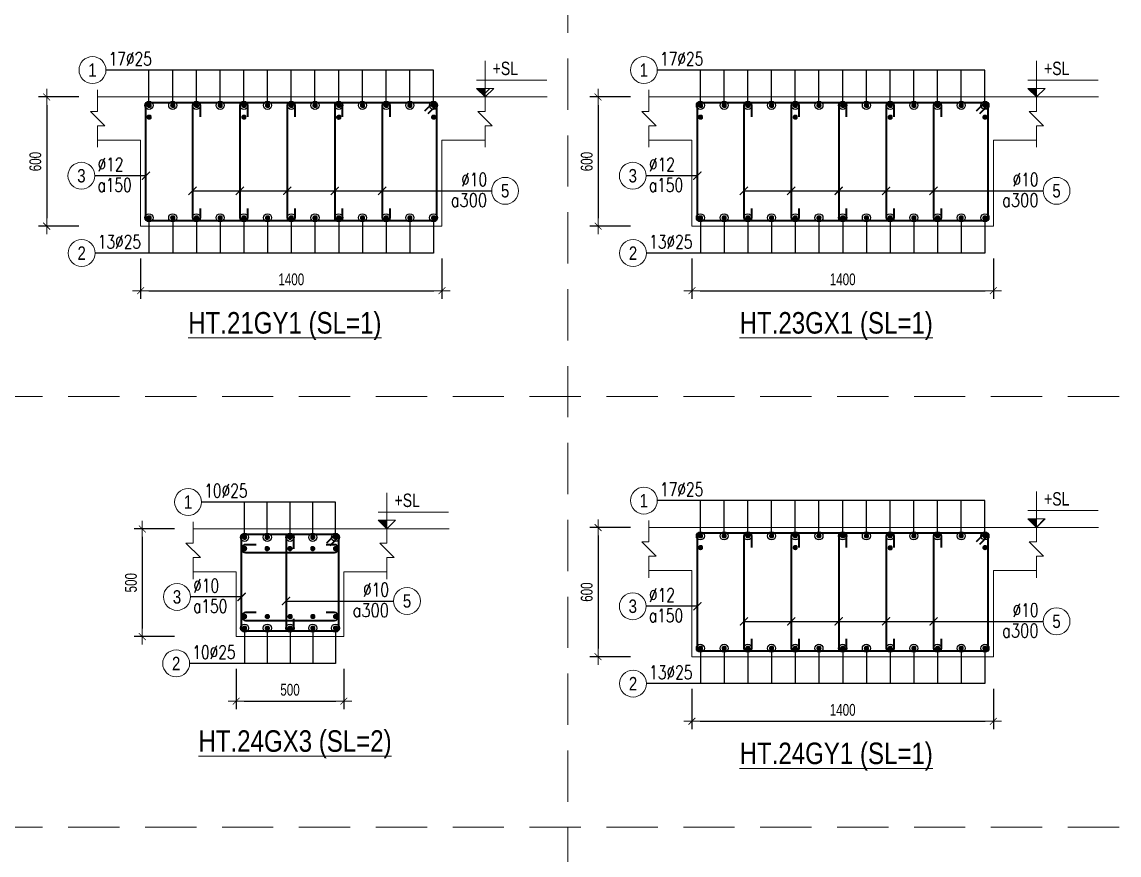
# Model space of a CAD drawing. Header units: millimetres. Extents: x 225489 to 327520, y -235866 to -221866.
# Drawn here: x 280373 to 285470, y -231996 to -228125 of the extents above; entities that cross this region are included whole.
import ezdxf
from ezdxf.enums import TextEntityAlignment as Align

# ---------------------------------------------------------------- set-up
doc = ezdxf.new("R2010")
doc.units = ezdxf.units.MM
doc.header["$PDMODE"] = 3
doc.linetypes.add('HIDDEN2', pattern=[4.762499999999999, 3.175, -1.5875])
doc.layers.get('0').update_dxf_attribs({"lineweight": 20})
doc.layers.get('Defpoints').update_dxf_attribs({"color": 151, "lineweight": 9})
for name, color, linetype, lineweight in [('NDC_S_ANNO', 7, 'Continuous', 20), ('NDC_S_CONTINUOUS', 3, 'Continuous', 20), ('NDC_S_DIM', 1, 'Continuous', 15), ('NDC_S_HIDDEN', 8, 'HIDDEN2', 13), ('NDC_S_REBAR', 4, 'Continuous', 35), ('NDC_S_STIRRUP', 4, 'Continuous', 40), ('NDC_S_TEXT SYMBOL', 7, 'Continuous', 20), ('NDC_S_THIN LINE', 8, 'Continuous', 9), ('NDC_S_VN TEXT', 7, 'Continuous', 20)]:
    doc.layers.add(name, color=color, linetype=linetype, lineweight=lineweight)
doc.styles.add('ARIAL', font='arial.ttf', dxfattribs={"width": 0.8})
doc.styles.add('NDC_ANNO', font='', dxfattribs={"width": 0.8})
doc.styles.add('NDC_DIM', font='', dxfattribs={"width": 0.75})
doc.styles.add('NDC_EN TXT', font='romans.shx', dxfattribs={"width": 0.8})
doc.styles.get('NDC_ANNO').set_extended_font_data('Dotum')
doc.styles.get('NDC_DIM').set_extended_font_data('Dotum')
doc.dimstyles.new('NDC_dim_25', dxfattribs={"dimscale": 25, "dimtxt": 2.2, "dimasz": 1.5, "dimexe": 1.5, "dimexo": 2.5, "dimgap": 1, "dimtad": 1, "dimdec": 0, "dimzin": 0, "dimdsep": 46, "dimtxsty": 'NDC_DIM', "dimblk": 'DIMMARK', "dimcen": 0.09, "dimdle": 1.2, "dimclrd": 1, "dimclre": 1, "dimclrt": 3, "dimadec": 0, "dimazin": 0, "dimtfac": 1, "dimtdec": 0, "dimtix": 1, "dimtofl": 0, "dimtmove": 0, "dimatfit": 3, "dimfxl": 6, "dimfxlon": 1, "dimtolj": 1, "dimtzin": 0, "dimarcsym": 0})

# ---------------------------------------------------------------- blocks, each defined once
blk = doc.blocks.new('kata_block_TD')
at = {"color": 6, "linetype": 'ByBlock', "lineweight": -2, "style": 'ARIAL', "width": 0.8}
blk.add_attdef('SECTDET2', text='', height=5, dxfattribs=at).set_placement((0, 7.970649532882817), align=Align.CENTER)
at = {"color": 0, "linetype": 'ByBlock', "lineweight": -2, "style": 'ARIAL', "width": 0.8}
blk.add_attdef('SECTDET1', text='', height=5, dxfattribs=at).set_placement((0, 1.470649532882817), align=Align.CENTER)
at = {"color": 3, "lineweight": 25, "style": 'ARIAL', "width": 0.8}
blk.add_attdef('SSCALE', text='', height=2.5, dxfattribs=at).set_placement((0, -3.998868953555331), align=Align.CENTER)
blk = doc.blocks.new('kata_block_CT')
at = {"layer": 'NDC_S_ANNO'}
blk.add_hatch(color=3, dxfattribs=at).paths.add_polyline_path([(0, 1.596954857557648), (-1.612010908633238, 1.596954857557648), (0, 0)])
at = {"layer": 'NDC_S_ANNO', "ltscale": 50}
h = blk.add_hatch(dxfattribs=at)
h.set_pattern_fill('ANSI31', color=256, scale=1.406250541793835, style=0)
h.set_pattern_definition([(45.00000000000001, (0, 5.456968210637569e-12), (-3.157122508925224, 3.157122508925225), [])])
h.paths.add_polyline_path([(0, 1.596954857557648), (0, 0), (1.612010908924276, 1.596954857557648)])
for p, q in [((-1.592704896858777, 3.140833880479477), (11.46947077315417, 3.140833880479477)), ((11.56125648126181, 5.456968210637569e-12), (-1.63869572513795, 5.456968210637569e-12))]:
    blk.add_line(p, q, dxfattribs=at)
for points in [[(0, 6.69495074864426), (0, 0)], [(0, 0), (-1.612010908924276, 1.596954857557648), (0, 1.596954857557648)], [(0, 0), (1.612010908924276, 1.596954857557648), (0, 1.596954857557648)]]:
    blk.add_lwpolyline(points, dxfattribs=at)
at = {"layer": 'NDC_S_ANNO', "color": 8, "ltscale": 50}
blk.add_lwpolyline([(0, 0), (-1.612010908633238, 1.596954857557648), (0, 1.596954857557648)], dxfattribs=at)
at = {"layer": 'NDC_S_TEXT SYMBOL', "color": 3, "style": 'NDC_ANNO', "width": 0.8}
blk.add_attdef('CT', (1.409564409346785, 4.068271311703938), '', height=2.5, dxfattribs=at)
blk = doc.blocks.new('DIMMARK')
at = {"layer": 'NDC_S_DIM', "color": 1}
blk.add_line((-1.5, 0), (1, 0), dxfattribs=at)
at = {"layer": 'NDC_S_DIM', "color": 2, "const_width": 0.1}
blk.add_lwpolyline([(-0.4242640687119285, -0.4242640687119285), (0.4242640687119285, 0.4242640687119285)], dxfattribs=at)
blk = doc.blocks.new('*D218')
at = {"layer": 'Defpoints', "color": 0, "transparency": 16777216}
for p in [(280924.4688713044, -229073.9738189818), (282324.4688713044, -229073.9738189818), (282324.4688713044, -229373.9738189818)]:
    blk.add_point(p, dxfattribs=at)
at = {"layer": 'NDC_S_DIM', "color": 1, "lineweight": -2, "transparency": 16777216}
for p, q in [((280924.4688713044, -229223.9738189818), (280924.4688713044, -229411.4738189818)), ((282324.4688713044, -229223.9738189818), (282324.4688713044, -229411.4738189818)), ((280961.9688713044, -229373.9738189818), (282286.9688713044, -229373.9738189818))]:
    blk.add_line(p, q, dxfattribs=at)
at = {"layer": 'NDC_S_DIM', "color": 1, "lineweight": -2, "transparency": 16777216, "xscale": 37.5, "yscale": 37.5, "zscale": 37.5, "rotation": 180}
blk.add_blockref('DIMMARK', (280924.4688713044, -229373.9738189818), dxfattribs=at)
at = {"layer": 'NDC_S_DIM', "color": 1, "lineweight": -2, "transparency": 16777216, "xscale": 37.5, "yscale": 37.5, "zscale": 37.5}
blk.add_blockref('DIMMARK', (282324.4688713044, -229373.9738189818), dxfattribs=at)
at = {"layer": 'NDC_S_DIM', "color": 3, "transparency": 16777216, "insert": (281624.4688713044, -229321.4738189818), "char_height": 55.00000000000001, "attachment_point": 5, "style": 'NDC_DIM'}
blk.add_mtext('\\A1;1400', dxfattribs=at)
blk = doc.blocks.new('kata_block_THEP')
at = {"layer": 'NDC_S_REBAR', "color": 0}
for p, q in [((-0.5, 0), (0.5, 0)), ((-0.3535533905960619, 0.353553390592424), (0.3535533905960619, -0.353553390592424)), ((0.3535533905960619, 0.353553390592424), (-0.3535533905960619, -0.353553390592424)), ((0, 0.5), (0, -0.5))]:
    blk.add_line(p, q, dxfattribs=at)
at = {"layer": 'NDC_S_REBAR', "color": 0, "const_width": 0.08333333333333334}
blk.add_lwpolyline([(-0.5, -1.818989403545856e-12, 1), (0.5000000000145519, -1.818989403545856e-12, 1), (-0.5, -1.818989403545856e-12, 1)], format="xyb", dxfattribs=at)
blk = doc.blocks.new('*U11')
blk.add_circle((-2.5, 0), 2.5)
at = {"layer": 'NDC_S_VN TEXT', "color": 3, "style": 'NDC_EN TXT', "width": 0.75}
blk.add_attdef('DK1', (0.5, 0.8455043070534884), '', height=2.5, dxfattribs=at)
at = {"layer": 'NDC_S_VN TEXT', "color": 7, "style": 'ARIAL', "width": 0.8}
blk.add_attdef('SH2', text='', height=2.5, dxfattribs=at).set_placement((-2.5, 0), align=Align.MIDDLE)
blk = doc.blocks.new('*U12')
blk.add_circle((-2.5, 0), 2.5)
at = {"layer": 'NDC_S_VN TEXT', "color": 3, "style": 'NDC_EN TXT', "width": 0.75}
for tag, p in [('DK1', (0.5, 0.8455043070534884)), ('KC1', (0.5, -2.972544307831413))]:
    blk.add_attdef(tag, p, '', height=2.5, dxfattribs=at)
at = {"layer": 'NDC_S_VN TEXT', "color": 7, "style": 'ARIAL', "width": 0.8}
blk.add_attdef('SH2', text='', height=2.5, dxfattribs=at).set_placement((-2.5, 0), align=Align.MIDDLE)
blk = doc.blocks.new('*U15')
blk.add_circle((2.5, 0), 2.5)
at = {"layer": 'NDC_S_VN TEXT', "color": 3, "style": 'NDC_EN TXT'}
for tag, width, p in [('DK2', 0.75, (-0.85, 0.8455043070534884)), ('KC2', 0.8, (-0.85, -2.972544307831413))]:
    blk.add_attdef(tag, text='', height=2.5, dxfattribs=dict(at, width=width)).set_placement(p, align=Align.RIGHT)
at = {"layer": 'NDC_S_VN TEXT', "color": 7, "style": 'ARIAL', "width": 0.8}
blk.add_attdef('SH3', text='', height=2.5, dxfattribs=at).set_placement((2.5, 0), align=Align.MIDDLE)
blk = doc.blocks.new('*D219')
at = {"layer": 'Defpoints', "color": 0, "transparency": 16777216}
for p in [(280994.1419958487, -228473.9738189818), (280488.1419958487, -229073.9738189818), (280994.1419958487, -229073.9738189818)]:
    blk.add_point(p, dxfattribs=at)
at = {"layer": 'NDC_S_DIM', "color": 1, "lineweight": -2, "transparency": 16777216}
for p, q in [((280638.1419958487, -228473.9738189818), (280450.6419958487, -228473.9738189818)), ((280488.1419958487, -228511.4738189818), (280488.1419958487, -229036.4738189818)), ((280638.1419958487, -229073.9738189818), (280450.6419958487, -229073.9738189818))]:
    blk.add_line(p, q, dxfattribs=at)
at = {"layer": 'NDC_S_DIM', "color": 1, "lineweight": -2, "transparency": 16777216, "xscale": 37.5, "yscale": 37.5, "zscale": 37.5}
for p, rotation in [((280488.1419958487, -228473.9738189818), 90), ((280488.1419958487, -229073.9738189818), 270)]:
    blk.add_blockref('DIMMARK', p, dxfattribs=dict(at, rotation=rotation))
at = {"layer": 'NDC_S_DIM', "color": 3, "transparency": 16777216, "insert": (280435.6419958488, -228773.9738189818), "char_height": 55.00000000000001, "attachment_point": 5, "rotation": 90, "style": 'NDC_DIM'}
blk.add_mtext('\\A1;600', dxfattribs=at)
blk = doc.blocks.new('*D220')
at = {"layer": 'Defpoints', "color": 0, "transparency": 16777216}
for p in [(283485.9798086729, -229073.9738189818), (284885.9798086729, -229073.9738189818), (284885.9798086729, -229373.9738189818)]:
    blk.add_point(p, dxfattribs=at)
at = {"layer": 'NDC_S_DIM', "color": 1, "lineweight": -2, "transparency": 16777216}
for p, q in [((283485.9798086729, -229223.9738189818), (283485.9798086729, -229411.4738189818)), ((284885.9798086729, -229223.9738189818), (284885.9798086729, -229411.4738189818)), ((283523.4798086729, -229373.9738189818), (284848.4798086729, -229373.9738189818))]:
    blk.add_line(p, q, dxfattribs=at)
at = {"layer": 'NDC_S_DIM', "color": 1, "lineweight": -2, "transparency": 16777216, "xscale": 37.5, "yscale": 37.5, "zscale": 37.5, "rotation": 180}
blk.add_blockref('DIMMARK', (283485.9798086729, -229373.9738189818), dxfattribs=at)
at = {"layer": 'NDC_S_DIM', "color": 1, "lineweight": -2, "transparency": 16777216, "xscale": 37.5, "yscale": 37.5, "zscale": 37.5}
blk.add_blockref('DIMMARK', (284885.9798086729, -229373.9738189818), dxfattribs=at)
at = {"layer": 'NDC_S_DIM', "color": 3, "transparency": 16777216, "insert": (284185.9798086729, -229321.4738189818), "char_height": 55.00000000000001, "attachment_point": 5, "style": 'NDC_DIM'}
blk.add_mtext('\\A1;1400', dxfattribs=at)
blk = doc.blocks.new('*D221')
at = {"layer": 'Defpoints', "color": 0, "transparency": 16777216}
for p in [(283555.6529332172, -228473.9738189818), (283049.6529332172, -229073.9738189818), (283555.6529332172, -229073.9738189818)]:
    blk.add_point(p, dxfattribs=at)
at = {"layer": 'NDC_S_DIM', "color": 1, "lineweight": -2, "transparency": 16777216}
for p, q in [((283199.6529332172, -228473.9738189818), (283012.1529332172, -228473.9738189818)), ((283049.6529332172, -228511.4738189818), (283049.6529332172, -229036.4738189818)), ((283199.6529332172, -229073.9738189818), (283012.1529332172, -229073.9738189818))]:
    blk.add_line(p, q, dxfattribs=at)
at = {"layer": 'NDC_S_DIM', "color": 1, "lineweight": -2, "transparency": 16777216, "xscale": 37.5, "yscale": 37.5, "zscale": 37.5}
for p, rotation in [((283049.6529332172, -228473.9738189818), 90), ((283049.6529332172, -229073.9738189818), 270)]:
    blk.add_blockref('DIMMARK', p, dxfattribs=dict(at, rotation=rotation))
at = {"layer": 'NDC_S_DIM', "color": 3, "transparency": 16777216, "insert": (282997.1529332173, -228773.9738189818), "char_height": 55.00000000000001, "attachment_point": 5, "rotation": 90, "style": 'NDC_DIM'}
blk.add_mtext('\\A1;600', dxfattribs=at)
blk = doc.blocks.new('*D229')
at = {"layer": 'Defpoints', "color": 0, "transparency": 16777216}
for p in [(281368.6707836423, -230980.46524277), (281868.6707836423, -230980.46524277), (281868.6707836423, -231280.46524277)]:
    blk.add_point(p, dxfattribs=at)
at = {"layer": 'NDC_S_DIM', "color": 1, "lineweight": -2, "transparency": 16777216}
for p, q in [((281368.6707836423, -231130.46524277), (281368.6707836423, -231317.96524277)), ((281868.6707836423, -231130.46524277), (281868.6707836423, -231317.96524277)), ((281406.1707836423, -231280.46524277), (281831.1707836423, -231280.46524277))]:
    blk.add_line(p, q, dxfattribs=at)
at = {"layer": 'NDC_S_DIM', "color": 1, "lineweight": -2, "transparency": 16777216, "xscale": 37.5, "yscale": 37.5, "zscale": 37.5, "rotation": 180}
blk.add_blockref('DIMMARK', (281368.6707836423, -231280.46524277), dxfattribs=at)
at = {"layer": 'NDC_S_DIM', "color": 1, "lineweight": -2, "transparency": 16777216, "xscale": 37.5, "yscale": 37.5, "zscale": 37.5}
blk.add_blockref('DIMMARK', (281868.6707836423, -231280.46524277), dxfattribs=at)
at = {"layer": 'NDC_S_DIM', "color": 3, "transparency": 16777216, "insert": (281618.6707836423, -231227.96524277), "char_height": 55.00000000000001, "attachment_point": 5, "style": 'NDC_DIM'}
blk.add_mtext('\\A1;500', dxfattribs=at)
blk = doc.blocks.new('*D230')
at = {"layer": 'Defpoints', "color": 0, "transparency": 16777216}
for p in [(281438.3439081867, -230480.46524277), (280932.3439081867, -230980.46524277), (281438.3439081867, -230980.46524277)]:
    blk.add_point(p, dxfattribs=at)
at = {"layer": 'NDC_S_DIM', "color": 1, "lineweight": -2, "transparency": 16777216}
for p, q in [((281082.3439081867, -230480.46524277), (280894.8439081867, -230480.46524277)), ((280932.3439081867, -230517.96524277), (280932.3439081867, -230942.96524277)), ((281082.3439081867, -230980.46524277), (280894.8439081867, -230980.46524277))]:
    blk.add_line(p, q, dxfattribs=at)
at = {"layer": 'NDC_S_DIM', "color": 1, "lineweight": -2, "transparency": 16777216, "xscale": 37.5, "yscale": 37.5, "zscale": 37.5}
for p, rotation in [((280932.3439081867, -230480.46524277), 90), ((280932.3439081867, -230980.46524277), 270)]:
    blk.add_blockref('DIMMARK', p, dxfattribs=dict(at, rotation=rotation))
at = {"layer": 'NDC_S_DIM', "color": 3, "transparency": 16777216, "insert": (280879.8439081867, -230730.46524277), "char_height": 55.00000000000001, "attachment_point": 5, "rotation": 90, "style": 'NDC_DIM'}
blk.add_mtext('\\A1;500', dxfattribs=at)
blk = doc.blocks.new('*D231')
at = {"layer": 'Defpoints', "color": 0, "transparency": 16777216}
for p in [(283485.979808673, -231073.9738189795), (284885.979808673, -231073.9738189795), (284885.979808673, -231373.9738189795)]:
    blk.add_point(p, dxfattribs=at)
at = {"layer": 'NDC_S_DIM', "color": 1, "lineweight": -2, "transparency": 16777216}
for p, q in [((283485.979808673, -231223.9738189795), (283485.979808673, -231411.4738189795)), ((284885.979808673, -231223.9738189795), (284885.979808673, -231411.4738189795)), ((283523.479808673, -231373.9738189795), (284848.479808673, -231373.9738189795))]:
    blk.add_line(p, q, dxfattribs=at)
at = {"layer": 'NDC_S_DIM', "color": 1, "lineweight": -2, "transparency": 16777216, "xscale": 37.5, "yscale": 37.5, "zscale": 37.5, "rotation": 180}
blk.add_blockref('DIMMARK', (283485.979808673, -231373.9738189795), dxfattribs=at)
at = {"layer": 'NDC_S_DIM', "color": 1, "lineweight": -2, "transparency": 16777216, "xscale": 37.5, "yscale": 37.5, "zscale": 37.5}
blk.add_blockref('DIMMARK', (284885.979808673, -231373.9738189795), dxfattribs=at)
at = {"layer": 'NDC_S_DIM', "color": 3, "transparency": 16777216, "insert": (284185.979808673, -231321.4738189795), "char_height": 55.00000000000001, "attachment_point": 5, "style": 'NDC_DIM'}
blk.add_mtext('\\A1;1400', dxfattribs=at)
blk = doc.blocks.new('*D232')
at = {"layer": 'Defpoints', "color": 0, "transparency": 16777216}
for p in [(283555.6529332173, -230473.9738189795), (283049.6529332173, -231073.9738189795), (283555.6529332173, -231073.9738189795)]:
    blk.add_point(p, dxfattribs=at)
at = {"layer": 'NDC_S_DIM', "color": 1, "lineweight": -2, "transparency": 16777216}
for p, q in [((283199.6529332173, -230473.9738189795), (283012.1529332173, -230473.9738189795)), ((283049.6529332173, -230511.4738189795), (283049.6529332173, -231036.4738189795)), ((283199.6529332173, -231073.9738189795), (283012.1529332173, -231073.9738189795))]:
    blk.add_line(p, q, dxfattribs=at)
at = {"layer": 'NDC_S_DIM', "color": 1, "lineweight": -2, "transparency": 16777216, "xscale": 37.5, "yscale": 37.5, "zscale": 37.5}
for p, rotation in [((283049.6529332173, -230473.9738189795), 90), ((283049.6529332173, -231073.9738189795), 270)]:
    blk.add_blockref('DIMMARK', p, dxfattribs=dict(at, rotation=rotation))
at = {"layer": 'NDC_S_DIM', "color": 3, "transparency": 16777216, "insert": (282997.1529332174, -230773.9738189795), "char_height": 55.00000000000001, "attachment_point": 5, "rotation": 90, "style": 'NDC_DIM'}
blk.add_mtext('\\A1;600', dxfattribs=at)

msp = doc.modelspace()

# ---------------------------------------------------------------- linework, layer by layer
at = {"layer": 'NDC_S_CONTINUOUS'}
for points in [[(280724.4688713044, -228473.9738189818), (280924.4688713044, -228473.9738189818), (280924.4688713044, -228473.9738189818), (282324.4688713044, -228473.9738189818), (282324.4688713044, -228473.9738189818), (282524.4688713044, -228473.9738189818)], [(283285.9798086729, -228473.9738189818), (283485.9798086729, -228473.9738189818), (283485.9798086729, -228473.9738189818), (284885.9798086729, -228473.9738189818), (284885.9798086729, -228473.9738189818), (285085.9798086729, -228473.9738189818)], [(280724.4688713044, -228673.9738189818), (280924.4688713044, -228673.9738189818), (280924.4688713044, -229073.9738189818), (282324.4688713044, -229073.9738189818), (282324.4688713044, -228673.9738189818), (282524.4688713044, -228673.9738189818)], [(283285.9798086729, -228673.9738189818), (283485.9798086729, -228673.9738189818), (283485.9798086729, -229073.9738189818), (284885.9798086729, -229073.9738189818), (284885.9798086729, -228673.9738189818), (285085.9798086729, -228673.9738189818)], [(281168.6707836423, -230480.46524277), (281368.6707836423, -230480.46524277), (281368.6707836423, -230480.46524277), (281868.6707836423, -230480.46524277), (281868.6707836423, -230480.46524277), (282068.6707836423, -230480.46524277)], [(283285.979808673, -230473.9738189795), (283485.979808673, -230473.9738189795), (283485.979808673, -230473.9738189795), (284885.979808673, -230473.9738189795), (284885.979808673, -230473.9738189795), (285085.979808673, -230473.9738189795)], [(283285.979808673, -230673.9738189795), (283485.979808673, -230673.9738189795), (283485.979808673, -231073.9738189795), (284885.979808673, -231073.9738189795), (284885.979808673, -230673.9738189795), (285085.979808673, -230673.9738189795)], [(281168.6707836423, -230680.46524277), (281368.6707836423, -230680.46524277), (281368.6707836423, -230980.46524277), (281868.6707836423, -230980.46524277), (281868.6707836423, -230680.46524277), (282068.6707836423, -230680.46524277)]]:
    msp.add_lwpolyline(points, dxfattribs=at)
at = {"layer": 'NDC_S_HIDDEN', "ltscale": 75}
for p, q in [((282908.4510749168, -221865.8761660784), (282908.4510749168, -235865.8761660625)), ((285469.9620122854, -229865.8761660693), (267539.3854507055, -229865.8761660692)), ((285469.9620122854, -231865.876166067), (267539.3854507055, -231865.8761660669))]:
    msp.add_line(p, q, dxfattribs=at)
at = {"layer": 'NDC_S_REBAR'}
for points in [[(281202.3672081684, -228566.3185089151), (281202.3672081684, -228517.4053391053, 0.9999999999999999), (281165.5032081684, -228517.4053391053), (281165.5032081684, -229030.5418189818, 0.9999999999999999), (281202.3672081684, -229030.5418189818), (281202.3672081684, -228991.2849279729, -0.414213562)], [(281422.4345344405, -228566.3185089151), (281422.4345344405, -228517.4053391053, 0.9999999999999999), (281385.5705344404, -228517.4053391053), (281385.5705344404, -229030.5418189818, 0.9999999999999999), (281422.4345344405, -229030.5418189818), (281422.4345344405, -228991.2849279729, -0.414213562)], [(281642.7678677778, -228566.3185089152), (281642.7678677778, -228517.4053391053, 0.9999999999999999), (281605.9038677777, -228517.4053391053), (281605.9038677777, -229030.5418189818, 0.9999999999999999), (281642.7678677778, -229030.5418189818), (281642.7678677778, -228991.284927973, -0.414213562)], [(281863.1012011151, -228566.3185089152), (281863.1012011151, -228517.4053391053, 0.9999999999999999), (281826.2372011152, -228517.4053391053), (281826.2372011152, -229030.5418189818, 0.9999999999999999), (281863.1012011151, -229030.5418189818), (281863.1012011151, -228991.284927973, -0.414213562)], [(282083.4345344485, -228566.3185089152), (282083.4345344485, -228517.4053391053, 0.9999999999999999), (282046.5705344484, -228517.4053391053), (282046.5705344484, -229030.5418189818, 0.9999999999999999), (282083.4345344485, -229030.5418189818), (282083.4345344485, -228991.284927973, -0.414213562)], [(283763.8781455369, -228566.3185089151), (283763.8781455369, -228517.4053391053, 0.9999999999999999), (283727.0141455369, -228517.4053391053), (283727.0141455369, -229030.5418189817, 0.9999999999999999), (283763.8781455369, -229030.5418189817), (283763.8781455369, -228991.2849279729, -0.414213562)], [(283983.945471809, -228566.3185089151), (283983.945471809, -228517.4053391053, 0.9999999999999999), (283947.0814718089, -228517.4053391053), (283947.0814718089, -229030.5418189817, 0.9999999999999999), (283983.945471809, -229030.5418189817), (283983.945471809, -228991.2849279729, -0.414213562)], [(284204.2788051463, -228566.3185089151), (284204.2788051463, -228517.4053391053, 0.9999999999999999), (284167.4148051462, -228517.4053391053), (284167.4148051462, -229030.5418189818, 0.9999999999999999), (284204.2788051463, -229030.5418189818), (284204.2788051463, -228991.2849279729, -0.414213562)], [(284424.6121384836, -228566.3185089151), (284424.6121384836, -228517.4053391053, 0.9999999999999999), (284387.7481384837, -228517.4053391053), (284387.7481384837, -229030.5418189818, 0.9999999999999999), (284424.6121384836, -229030.5418189818), (284424.6121384836, -228991.2849279729, -0.414213562)], [(284644.945471817, -228566.3185089152), (284644.945471817, -228517.4053391053, 0.9999999999999999), (284608.0814718169, -228517.4053391053), (284608.0814718169, -229030.5418189818, 0.9999999999999999), (284644.945471817, -229030.5418189818), (284644.945471817, -228991.284927973, -0.414213562)], [(281637.1027836424, -230572.8099327034), (281637.1027836424, -230523.8967628935, 0.9999999999999999), (281600.2387836423, -230523.8967628935), (281600.2387836423, -230937.03324277, 0.9999999999999999), (281637.1027836424, -230937.03324277), (281637.1027836424, -230897.7763517612, -0.414213562)], [(283763.878145537, -230566.3185089128), (283763.878145537, -230517.405339103, 0.9999999999999999), (283727.014145537, -230517.405339103), (283727.014145537, -231030.5418189795, 0.9999999999999999), (283763.878145537, -231030.5418189795), (283763.878145537, -230991.2849279706, -0.414213562)], [(283983.945471809, -230566.3185089128), (283983.945471809, -230517.405339103, 0.9999999999999999), (283947.081471809, -230517.405339103), (283947.081471809, -231030.5418189795, 0.9999999999999999), (283983.945471809, -231030.5418189795), (283983.945471809, -230991.2849279706, -0.414213562)], [(284204.2788051463, -230566.3185089129), (284204.2788051463, -230517.405339103, 0.9999999999999999), (284167.4148051463, -230517.405339103), (284167.4148051463, -231030.5418189795, 0.9999999999999999), (284204.2788051463, -231030.5418189795), (284204.2788051463, -230991.2849279707, -0.414213562)], [(284424.6121384837, -230566.3185089129), (284424.6121384837, -230517.405339103, 0.9999999999999999), (284387.7481384837, -230517.405339103), (284387.7481384837, -231030.5418189795, 0.9999999999999999), (284424.6121384837, -231030.5418189795), (284424.6121384837, -230991.2849279707, -0.414213562)], [(284644.945471817, -230566.3185089129), (284644.945471817, -230517.405339103, 0.9999999999999999), (284608.081471817, -230517.405339103), (284608.081471817, -231030.5418189795, 0.9999999999999999), (284644.945471817, -231030.5418189795), (284644.945471817, -230991.2849279707, -0.414213562)], [(281461.0159534524, -230553.6912818563), (281412.1027836425, -230553.6912818563, 0.9999999999999999), (281412.1027836425, -230590.5552818563), (281825.2387836425, -230590.5552818563, 0.9999999999999999), (281825.2387836425, -230553.6912818563), (281785.9818926337, -230553.6912818563, -0.414213562)], [(281461.0159534524, -230868.9819732195), (281412.1027836425, -230868.9819732195, 0.9999999999999999), (281412.1027836425, -230905.8459732195), (281825.2387836425, -230905.8459732195, 0.9999999999999999), (281825.2387836425, -230868.9819732195), (281785.9818926337, -230868.9819732195, -0.414213562)]]:
    msp.add_lwpolyline(points, format="xyb", dxfattribs=at)
at = {"layer": 'NDC_S_STIRRUP'}
for points in [[(282245.4688713044, -228538.9738189818), (282285.4688713044, -228498.9738189818, -0.414213562), (282299.4688713044, -228512.9738189818), (282299.4688713044, -229034.9738189818, -0.414213562), (282285.4688713044, -229048.9738189818), (280963.4688713044, -229048.9738189818, -0.414213562), (280949.4688713044, -229034.9738189818), (280949.4688713044, -228512.9738189818, -0.414213562), (280963.4688713044, -228498.9738189818), (282285.4688713044, -228498.9738189818, -0.414213562), (282299.4688713044, -228512.9738189818), (282259.4688713044, -228552.9738189818)], [(284806.9798086729, -228538.9738189818), (284846.9798086729, -228498.9738189818, -0.414213562), (284860.9798086729, -228512.9738189818), (284860.9798086729, -229034.9738189818, -0.414213562), (284846.9798086729, -229048.9738189818), (283524.9798086729, -229048.9738189818, -0.414213562), (283510.9798086729, -229034.9738189818), (283510.9798086729, -228512.9738189818, -0.414213562), (283524.9798086729, -228498.9738189818), (284846.9798086729, -228498.9738189818, -0.414213562), (284860.9798086729, -228512.9738189818), (284820.9798086729, -228552.9738189818)], [(281789.6707836423, -230545.46524277), (281829.6707836423, -230505.46524277, -0.414213562), (281843.6707836423, -230519.46524277), (281843.6707836423, -230941.46524277, -0.414213562), (281829.6707836423, -230955.46524277), (281407.6707836423, -230955.46524277, -0.414213562), (281393.6707836423, -230941.46524277), (281393.6707836423, -230519.46524277, -0.414213562), (281407.6707836423, -230505.46524277), (281829.6707836423, -230505.46524277, -0.414213562), (281843.6707836423, -230519.46524277), (281803.6707836423, -230559.46524277)], [(284806.979808673, -230538.9738189795), (284846.979808673, -230498.9738189795, -0.414213562), (284860.979808673, -230512.9738189795), (284860.979808673, -231034.9738189795, -0.414213562), (284846.979808673, -231048.9738189795), (283524.979808673, -231048.9738189795, -0.414213562), (283510.979808673, -231034.9738189795), (283510.979808673, -230512.9738189795, -0.414213562), (283524.979808673, -230498.9738189795), (284846.979808673, -230498.9738189795, -0.414213562), (284860.979808673, -230512.9738189795), (284820.979808673, -230552.9738189795)]]:
    msp.add_lwpolyline(points, format="xyb", dxfattribs=at)
at = {"layer": 'NDC_S_THIN LINE'}
for points in [[(280724.4688713044, -228707.3071523152), (280724.4688713044, -228607.3071523152), (280757.8022046377, -228607.3071523152), (280691.1355379711, -228540.6404856485), (280724.4688713045, -228540.6404856485), (280724.4688713045, -228440.6404856485)], [(282524.4688713044, -228707.3071523152), (282524.4688713044, -228607.3071523152), (282557.8022046377, -228607.3071523152), (282491.1355379711, -228540.6404856485), (282524.4688713045, -228540.6404856485), (282524.4688713045, -228440.6404856485)], [(283285.9798086729, -228707.3071523151), (283285.9798086729, -228607.3071523151), (283319.3131420062, -228607.3071523151), (283252.6464753396, -228540.6404856484), (283285.979808673, -228540.6404856484), (283285.979808673, -228440.6404856484)], [(285085.9798086729, -228707.3071523151), (285085.9798086729, -228607.3071523151), (285119.3131420062, -228607.3071523151), (285052.6464753396, -228540.6404856484), (285085.979808673, -228540.6404856484), (285085.979808673, -228440.6404856484)], [(281168.6707836423, -230713.7985761034), (281168.6707836423, -230613.7985761034), (281202.0041169757, -230613.7985761034), (281135.337450309, -230547.1319094367), (281168.6707836423, -230547.1319094367), (281168.6707836423, -230447.1319094367)], [(282068.6707836423, -230713.7985761034), (282068.6707836423, -230613.7985761034), (282102.0041169757, -230613.7985761034), (282035.337450309, -230547.1319094367), (282068.6707836423, -230547.1319094367), (282068.6707836423, -230447.1319094367)], [(283285.979808673, -230707.3071523129), (283285.979808673, -230607.3071523129), (283319.3131420063, -230607.3071523129), (283252.6464753397, -230540.6404856462), (283285.979808673, -230540.6404856462), (283285.979808673, -230440.6404856462)], [(285085.979808673, -230707.3071523129), (285085.979808673, -230607.3071523129), (285119.3131420063, -230607.3071523129), (285052.6464753397, -230540.6404856462), (285085.979808673, -230540.6404856462), (285085.979808673, -230440.6404856462)]]:
    msp.add_lwpolyline(points, dxfattribs=at)

# ---------------------------------------------------------------- block references
at = {"layer": 'NDC_S_REBAR', "xscale": 22, "yscale": 22, "zscale": 22}
for p in [(280963.4688713044, -228512.9738189818), (281073.6355379711, -228512.9738189818), (281183.8022046377, -228512.9738189818), (281293.9688713044, -228512.9738189818), (281404.1355379711, -228512.9738189818), (281514.3022046377, -228512.9738189818), (281624.4688713044, -228512.9738189818), (281734.6355379711, -228512.9738189818), (281844.8022046377, -228512.9738189818), (281954.9688713044, -228512.9738189818), (282065.1355379711, -228512.9738189818), (282175.3022046377, -228512.9738189818), (282285.4688713044, -228512.9738189818), (283524.9798086729, -228512.9738189818), (283635.1464753396, -228512.9738189818), (283745.3131420062, -228512.9738189818), (283855.4798086729, -228512.9738189818), (283965.6464753396, -228512.9738189818), (284075.8131420062, -228512.9738189818), (284185.9798086729, -228512.9738189818), (284296.1464753396, -228512.9738189818), (284406.3131420062, -228512.9738189818), (284516.4798086729, -228512.9738189818), (284626.6464753396, -228512.9738189818), (284736.8131420062, -228512.9738189818), (284846.9798086729, -228512.9738189818), (280963.4688713044, -228567.4467240676), (281404.1355379711, -228567.4467240676), (281844.669201115, -228568.2760101615), (282285.4688713044, -228567.4467240676), (283524.9798086729, -228567.4467240676), (283965.6464753396, -228567.4467240676), (284406.1801384835, -228568.2760101614), (284846.9798086729, -228567.4467240676), (280963.4688713044, -229034.9738189818), (281073.6355379711, -229034.9738189818), (281183.8022046377, -229034.9738189818), (281293.9688713044, -229034.9738189818), (281404.1355379711, -229034.9738189818), (281514.3022046377, -229034.9738189818), (281624.4688713044, -229034.9738189818), (281734.6355379711, -229034.9738189818), (281844.8022046377, -229034.9738189818), (281954.9688713044, -229034.9738189818), (282065.1355379711, -229034.9738189818), (282175.3022046377, -229034.9738189818), (282285.4688713044, -229034.9738189818), (283524.9798086729, -229034.9738189818), (283635.1464753396, -229034.9738189818), (283745.3131420062, -229034.9738189818), (283855.4798086729, -229034.9738189818), (283965.6464753396, -229034.9738189818), (284075.8131420062, -229034.9738189818), (284185.9798086729, -229034.9738189818), (284296.1464753396, -229034.9738189818), (284406.3131420062, -229034.9738189818), (284516.4798086729, -229034.9738189818), (284626.6464753396, -229034.9738189818), (284736.8131420062, -229034.9738189818), (284846.9798086729, -229034.9738189818), (281407.6707836423, -230519.46524277), (281829.6707836423, -230519.46524277), (283524.979808673, -230512.9738189795), (283635.1464753397, -230512.9738189795), (283745.3131420063, -230512.9738189795), (283855.479808673, -230512.9738189795), (283965.6464753397, -230512.9738189795), (284075.8131420063, -230512.9738189795), (284185.979808673, -230512.9738189795), (284296.1464753397, -230512.9738189795), (284406.3131420063, -230512.9738189795), (284516.479808673, -230512.9738189795), (284626.6464753397, -230512.9738189795), (284736.8131420063, -230512.9738189795), (284846.979808673, -230512.9738189795), (281407.6707836423, -230572.1232818562), (281829.6707836423, -230572.1232818562), (283524.979808673, -230567.4467240653), (283965.6464753397, -230567.4467240653), (284406.1801384835, -230568.2760101592), (284846.979808673, -230567.4467240653), (281407.6707836423, -230887.4139732195), (281513.1707836423, -230887.4139732195), (281618.6707836423, -230887.4139732195), (281724.1707836423, -230887.4139732195), (281829.6707836423, -230887.4139732195), (281407.6707836423, -230941.46524277), (281513.1707836423, -230941.46524277), (281618.6707836423, -230941.46524277), (281724.1707836423, -230941.46524277), (281829.6707836423, -230941.46524277), (283524.979808673, -231034.9738189795), (283635.1464753397, -231034.9738189795), (283745.3131420063, -231034.9738189795), (283855.479808673, -231034.9738189795), (283965.6464753397, -231034.9738189795), (284075.8131420063, -231034.9738189795), (284185.979808673, -231034.9738189795), (284296.1464753397, -231034.9738189795), (284406.3131420063, -231034.9738189795), (284516.479808673, -231034.9738189795), (284626.6464753397, -231034.9738189795), (284736.8131420063, -231034.9738189795), (284846.979808673, -231034.9738189795)]:
    msp.add_blockref('kata_block_THEP', p, dxfattribs=at)
at = {"layer": 'NDC_S_REBAR', "xscale": -22, "yscale": 22, "zscale": 22, "rotation": 180}
for p in [(281513.1707836423, -230519.46524277), (281618.6707836423, -230519.46524277), (281724.1707836423, -230519.46524277), (281513.1707836423, -230572.1232818562), (281618.6707836423, -230572.1232818562), (281724.1707836423, -230572.1232818562)]:
    msp.add_blockref('kata_block_THEP', p, dxfattribs=at)
at = {"layer": 'NDC_S_THIN LINE', "xscale": 25, "yscale": 25, "zscale": 25}
for name, p, values in [('*U11', (280763.4688713044, -228348.9738189818), {'SH2': '1', 'DK1': '17%%c25'}), ('*U11', (283324.9798086729, -228348.9738189818), {'SH2': '1', 'DK1': '17%%c25'}), ('*U12', (280711.9688713044, -228839.7944895914), {'SH2': '3', 'DK1': '%%c12', 'KC1': 'a150'}), ('*U12', (283273.4798086729, -228839.7944895914), {'SH2': '3', 'DK1': '%%c12', 'KC1': 'a150'}), ('*U15', (282555.5250701687, -228909.9642258581), {'SH3': '5', 'DK2': '%%c10', 'KC2': 'a300'}), ('*U15', (285117.0360075372, -228909.964225858), {'SH3': '5', 'DK2': '%%c10', 'KC2': 'a300'}), ('*U11', (280713.1599029276, -229198.9738189818), {'SH2': '2', 'DK1': '13%%c25'}), ('*U11', (283274.6708402961, -229198.9738189818), {'SH2': '2', 'DK1': '13%%c25'}), ('*U11', (283324.979808673, -230348.9738189795), {'SH2': '1', 'DK1': '17%%c25'}), ('*U11', (281207.6707836423, -230355.46524277), {'SH2': '1', 'DK1': '10%%c25'}), ('*U12', (281156.1707836423, -230796.2859133796), {'SH2': '3', 'DK1': '%%c10', 'KC1': 'a150'}), ('*U15', (282099.7269825066, -230815.3815056568), {'SH3': '5', 'DK2': '%%c10', 'KC2': 'a300'}), ('*U12', (283273.479808673, -230839.7944895891), {'SH2': '3', 'DK1': '%%c12', 'KC1': 'a150'}), ('*U15', (285117.0360075372, -230909.9642258558), {'SH3': '5', 'DK2': '%%c10', 'KC2': 'a300'}), ('*U11', (281152.2123357939, -231105.46524277), {'SH2': '2', 'DK1': '10%%c25'}), ('*U11', (283274.6708402961, -231198.9738189795), {'SH2': '2', 'DK1': '13%%c25'})]:
    msp.add_blockref(name, p, dxfattribs=at).add_auto_attribs(values)
at = {"layer": 'NDC_S_VN TEXT', "xscale": 25, "yscale": 25, "zscale": 25}
for p in [(282524.4688713044, -228473.9738189818), (285085.9798086729, -228473.9738189818), (282068.6707836423, -230480.46524277), (285085.979808673, -230473.9738189795)]:
    msp.add_blockref('kata_block_CT', p, dxfattribs=at).add_auto_attribs({'CT': '+SL'})
at = {"layer": 'NDC_S_VN TEXT'}
ref = msp.add_blockref('kata_block_TD', (281594.4942775342, -229602.5539007161), dxfattribs=dict(at, xscale=20, yscale=20, zscale=20))
ref.add_attrib('SECTDET1', '%%uHT.21GY1 (SL=1)', dxfattribs={"layer": '0', "color": 0, "linetype": 'ByBlock', "lineweight": -2, "height": 100, "style": 'ARIAL', "width": 0.8}).set_placement((281594.4942775342, -229573.1409100584), align=Align.CENTER)
ref = msp.add_blockref('kata_block_TD', (284156.0052149027, -229602.553900716), dxfattribs=dict(at, xscale=20, yscale=20, zscale=20))
ref.add_attrib('SECTDET1', '%%uHT.23GX1 (SL=1)', dxfattribs={"layer": '0', "color": 0, "linetype": 'ByBlock', "lineweight": -2, "height": 100, "style": 'ARIAL', "width": 0.8}).set_placement((284156.0052149027, -229573.1409100584), align=Align.CENTER)
ref = msp.add_blockref('kata_block_TD', (281641.9291579999, -231545.370889707), dxfattribs=dict(at, xscale=20, yscale=20, zscale=20))
ref.add_attrib('SECTDET1', '%%uHT.24GX3 (SL=2)', dxfattribs={"layer": '0', "color": 0, "linetype": 'ByBlock', "lineweight": -2, "height": 100, "style": 'ARIAL', "width": 0.8}).set_placement((281641.9291579999, -231515.9578990494), align=Align.CENTER)
ref = msp.add_blockref('kata_block_TD', (284156.0052149027, -231602.5539007138), dxfattribs=dict(at, xscale=20, yscale=20, zscale=20))
ref.add_attrib('SECTDET1', '%%uHT.24GY1 (SL=1)', dxfattribs={"layer": '0', "color": 0, "linetype": 'ByBlock', "lineweight": -2, "height": 100, "style": 'ARIAL', "width": 0.8}).set_placement((284156.0052149027, -231573.1409100561), align=Align.CENTER)

# ---------------------------------------------------------------- dimensions: what is measured, and where the dimension line sits
at = {"layer": 'NDC_S_DIM'}
for base, p1, p2, picture, middle in [((280488.1419958487, -229073.9738189818), (280994.1419958487, -228473.9738189818), (280994.1419958487, -229073.9738189818), '*D219', (280435.6419958488, -228773.9738189818)), ((283049.6529332172, -229073.9738189818), (283555.6529332172, -228473.9738189818), (283555.6529332172, -229073.9738189818), '*D221', (282997.1529332173, -228773.9738189818)), ((280932.3439081867, -230980.46524277), (281438.3439081867, -230480.46524277), (281438.3439081867, -230980.46524277), '*D230', (280879.8439081867, -230730.46524277)), ((283049.6529332173, -231073.9738189795), (283555.6529332173, -230473.9738189795), (283555.6529332173, -231073.9738189795), '*D232', (282997.1529332174, -230773.9738189795))]:
    dim = msp.add_linear_dim(base=base, p1=p1, p2=p2, angle=270, dimstyle='NDC_dim_25', dxfattribs=at)
    dim.commit()
    dim.dimension.update_dxf_attribs({"geometry": picture, "text_midpoint": middle})
for base, p1, p2, picture, middle in [((282324.4688713044, -229373.9738189818), (280924.4688713044, -229073.9738189818), (282324.4688713044, -229073.9738189818), '*D218', (281624.4688713044, -229321.4738189818)), ((284885.9798086729, -229373.9738189818), (283485.9798086729, -229073.9738189818), (284885.9798086729, -229073.9738189818), '*D220', (284185.9798086729, -229321.4738189818)), ((281868.6707836423, -231280.46524277), (281368.6707836423, -230980.46524277), (281868.6707836423, -230980.46524277), '*D229', (281618.6707836423, -231227.96524277)), ((284885.979808673, -231373.9738189795), (283485.979808673, -231073.9738189795), (284885.979808673, -231073.9738189795), '*D231', (284185.979808673, -231321.4738189795))]:
    dim = msp.add_linear_dim(base=base, p1=p1, p2=p2, dimstyle='NDC_dim_25', dxfattribs=at)
    dim.commit()
    dim.dimension.update_dxf_attribs({"geometry": picture, "text_midpoint": middle})

# ---------------------------------------------------------------- leaders
at = {"layer": 'NDC_S_THIN LINE'}
for points, override in [([(280963.4688713044, -228512.9738189818), (280963.4688713044, -228348.9738189818), (280763.4688713044, -228348.9738189818)], {"dimldrblk": 'DotBlank'}), ([(282285.4688713044, -228512.9738189818), (282285.4688713044, -228348.9738189818), (280763.4688713044, -228348.9738189818)], {"dimldrblk": 'DotBlank'}), ([(281073.6355379712, -228512.9738189818), (281073.6355379712, -228348.9738189818), (280873.6355379712, -228348.9738189818)], {"dimldrblk": 'DotBlank'}), ([(281183.8022046377, -228512.9738189818), (281183.8022046377, -228348.9738189818), (280983.8022046377, -228348.9738189818)], {"dimldrblk": 'DotBlank'}), ([(281293.9688713044, -228512.9738189818), (281293.9688713044, -228348.9738189818), (281093.9688713044, -228348.9738189818)], {"dimldrblk": 'DotBlank'}), ([(281404.1355379712, -228512.9738189818), (281404.1355379712, -228348.9738189818), (281204.1355379712, -228348.9738189818)], {"dimldrblk": 'DotBlank'}), ([(281514.3022046377, -228512.9738189818), (281514.3022046377, -228348.9738189818), (281314.3022046377, -228348.9738189818)], {"dimldrblk": 'DotBlank'}), ([(281624.4688713044, -228512.9738189818), (281624.4688713044, -228348.9738189818), (281424.4688713044, -228348.9738189818)], {"dimldrblk": 'DotBlank'}), ([(281734.6355379711, -228512.9738189818), (281734.6355379711, -228348.9738189818), (281534.6355379711, -228348.9738189818)], {"dimldrblk": 'DotBlank'}), ([(281844.8022046379, -228512.9738189818), (281844.8022046379, -228348.9738189818), (281644.8022046379, -228348.9738189818)], {"dimldrblk": 'DotBlank'}), ([(281954.9688713046, -228512.9738189818), (281954.9688713046, -228348.9738189818), (281754.9688713046, -228348.9738189818)], {"dimldrblk": 'DotBlank'}), ([(282065.1355379711, -228512.9738189818), (282065.1355379711, -228348.9738189818), (281865.1355379711, -228348.9738189818)], {"dimldrblk": 'DotBlank'}), ([(282175.3022046379, -228512.9738189818), (282175.3022046379, -228348.9738189818), (281975.3022046379, -228348.9738189818)], {"dimldrblk": 'DotBlank'}), ([(283524.9798086729, -228512.9738189818), (283524.9798086729, -228348.9738189818), (283324.9798086729, -228348.9738189818)], {"dimldrblk": 'DotBlank'}), ([(284846.9798086729, -228512.9738189818), (284846.9798086729, -228348.9738189818), (283324.9798086729, -228348.9738189818)], {"dimldrblk": 'DotBlank'}), ([(283635.1464753397, -228512.9738189818), (283635.1464753397, -228348.9738189818), (283435.1464753397, -228348.9738189818)], {"dimldrblk": 'DotBlank'}), ([(283745.3131420062, -228512.9738189818), (283745.3131420062, -228348.9738189818), (283545.3131420062, -228348.9738189818)], {"dimldrblk": 'DotBlank'}), ([(283855.4798086729, -228512.9738189818), (283855.4798086729, -228348.9738189818), (283655.4798086729, -228348.9738189818)], {"dimldrblk": 'DotBlank'}), ([(283965.6464753397, -228512.9738189818), (283965.6464753397, -228348.9738189818), (283765.6464753397, -228348.9738189818)], {"dimldrblk": 'DotBlank'}), ([(284075.8131420062, -228512.9738189818), (284075.8131420062, -228348.9738189818), (283875.8131420062, -228348.9738189818)], {"dimldrblk": 'DotBlank'}), ([(284185.9798086729, -228512.9738189818), (284185.9798086729, -228348.9738189818), (283985.9798086729, -228348.9738189818)], {"dimldrblk": 'DotBlank'}), ([(284296.1464753396, -228512.9738189818), (284296.1464753396, -228348.9738189818), (284096.1464753396, -228348.9738189818)], {"dimldrblk": 'DotBlank'}), ([(284406.3131420064, -228512.9738189818), (284406.3131420064, -228348.9738189818), (284206.3131420064, -228348.9738189818)], {"dimldrblk": 'DotBlank'}), ([(284516.4798086731, -228512.9738189818), (284516.4798086731, -228348.9738189818), (284316.4798086731, -228348.9738189818)], {"dimldrblk": 'DotBlank'}), ([(284626.6464753396, -228512.9738189818), (284626.6464753396, -228348.9738189818), (284426.6464753396, -228348.9738189818)], {"dimldrblk": 'DotBlank'}), ([(284736.8131420064, -228512.9738189818), (284736.8131420064, -228348.9738189818), (284536.8131420064, -228348.9738189818)], {"dimldrblk": 'DotBlank'}), ([(280949.4688713044, -228839.7944895914), (280711.9688713044, -228839.7944895914)], {"dimldrblk": 'ArchTick'}), ([(283510.9798086729, -228839.7944895914), (283273.4798086729, -228839.7944895914)], {"dimldrblk": 'ArchTick'}), ([(281165.5032081684, -228909.9642258581), (282555.5250701687, -228909.9642258581)], {"dimldrblk": 'ArchTick'}), ([(281385.5705344404, -228909.9642258581), (282555.5250701687, -228909.9642258581)], {"dimldrblk": 'ArchTick'}), ([(281605.9038677777, -228909.9642258581), (282555.5250701687, -228909.9642258581)], {"dimldrblk": 'ArchTick'}), ([(281826.2372011152, -228909.9642258581), (282178.0767914996, -228909.9642258581)], {"dimldrblk": 'ArchTick'}), ([(282046.5705344484, -228909.9642258581), (282366.6679273115, -228909.9642258581)], {"dimldrblk": 'ArchTick'}), ([(283727.0141455369, -228909.964225858), (285117.0360075372, -228909.964225858)], {"dimldrblk": 'ArchTick'}), ([(283947.0814718089, -228909.964225858), (285117.0360075372, -228909.964225858)], {"dimldrblk": 'ArchTick'}), ([(284167.4148051462, -228909.964225858), (285117.0360075372, -228909.964225858)], {"dimldrblk": 'ArchTick'}), ([(284387.7481384837, -228909.964225858), (284739.5877288681, -228909.964225858)], {"dimldrblk": 'ArchTick'}), ([(284608.0814718169, -228909.964225858), (284928.17886468, -228909.964225858)], {"dimldrblk": 'ArchTick'}), ([(280963.4688713044, -229034.9738189818), (280963.4688713044, -229198.9738189818), (280713.1599029276, -229198.9738189818)], {"dimldrblk": 'DotBlank'}), ([(282285.4688713044, -229034.9738189818), (282285.4688713044, -229198.9738189818), (280713.1599029276, -229198.9738189818)], {"dimldrblk": 'DotBlank'}), ([(281073.6355379712, -229034.9738189818), (281073.6355379712, -229198.9738189818), (280823.3265695944, -229198.9738189818)], {"dimldrblk": 'DotBlank'}), ([(281183.8022046377, -229034.9738189818), (281183.8022046377, -229198.9738189818), (280933.4932362609, -229198.9738189818)], {"dimldrblk": 'DotBlank'}), ([(281293.9688713044, -229034.9738189818), (281293.9688713044, -229198.9738189818), (281043.6599029276, -229198.9738189818)], {"dimldrblk": 'DotBlank'}), ([(281404.1355379712, -229034.9738189818), (281404.1355379712, -229198.9738189818), (281153.8265695944, -229198.9738189818)], {"dimldrblk": 'DotBlank'}), ([(281514.3022046377, -229034.9738189818), (281514.3022046377, -229198.9738189818), (281263.9932362609, -229198.9738189818)], {"dimldrblk": 'DotBlank'}), ([(281624.4688713044, -229034.9738189818), (281624.4688713044, -229198.9738189818), (281374.1599029276, -229198.9738189818)], {"dimldrblk": 'DotBlank'}), ([(281734.6355379711, -229034.9738189818), (281734.6355379711, -229198.9738189818), (281484.3265695943, -229198.9738189818)], {"dimldrblk": 'DotBlank'}), ([(281844.8022046379, -229034.9738189818), (281844.8022046379, -229198.9738189818), (281594.4932362611, -229198.9738189818)], {"dimldrblk": 'DotBlank'}), ([(281954.9688713046, -229034.9738189818), (281954.9688713046, -229198.9738189818), (281704.6599029278, -229198.9738189818)], {"dimldrblk": 'DotBlank'}), ([(282065.1355379711, -229034.9738189818), (282065.1355379711, -229198.9738189818), (281814.8265695943, -229198.9738189818)], {"dimldrblk": 'DotBlank'}), ([(282175.3022046379, -229034.9738189818), (282175.3022046379, -229198.9738189818), (281924.9932362611, -229198.9738189818)], {"dimldrblk": 'DotBlank'}), ([(283524.9798086729, -229034.9738189818), (283524.9798086729, -229198.9738189818), (283274.6708402961, -229198.9738189818)], {"dimldrblk": 'DotBlank'}), ([(284846.9798086729, -229034.9738189818), (284846.9798086729, -229198.9738189818), (283274.6708402961, -229198.9738189818)], {"dimldrblk": 'DotBlank'}), ([(283635.1464753397, -229034.9738189818), (283635.1464753397, -229198.9738189818), (283384.8375069629, -229198.9738189818)], {"dimldrblk": 'DotBlank'}), ([(283745.3131420062, -229034.9738189818), (283745.3131420062, -229198.9738189818), (283495.0041736294, -229198.9738189818)], {"dimldrblk": 'DotBlank'}), ([(283855.4798086729, -229034.9738189818), (283855.4798086729, -229198.9738189818), (283605.1708402961, -229198.9738189818)], {"dimldrblk": 'DotBlank'}), ([(283965.6464753397, -229034.9738189818), (283965.6464753397, -229198.9738189818), (283715.3375069629, -229198.9738189818)], {"dimldrblk": 'DotBlank'}), ([(284075.8131420062, -229034.9738189818), (284075.8131420062, -229198.9738189818), (283825.5041736294, -229198.9738189818)], {"dimldrblk": 'DotBlank'}), ([(284185.9798086729, -229034.9738189818), (284185.9798086729, -229198.9738189818), (283935.6708402961, -229198.9738189818)], {"dimldrblk": 'DotBlank'}), ([(284296.1464753396, -229034.9738189818), (284296.1464753396, -229198.9738189818), (284045.8375069628, -229198.9738189818)], {"dimldrblk": 'DotBlank'}), ([(284406.3131420064, -229034.9738189818), (284406.3131420064, -229198.9738189818), (284156.0041736296, -229198.9738189818)], {"dimldrblk": 'DotBlank'}), ([(284516.4798086731, -229034.9738189818), (284516.4798086731, -229198.9738189818), (284266.1708402963, -229198.9738189818)], {"dimldrblk": 'DotBlank'}), ([(284626.6464753396, -229034.9738189818), (284626.6464753396, -229198.9738189818), (284376.3375069628, -229198.9738189818)], {"dimldrblk": 'DotBlank'}), ([(284736.8131420064, -229034.9738189818), (284736.8131420064, -229198.9738189818), (284486.5041736296, -229198.9738189818)], {"dimldrblk": 'DotBlank'}), ([(281407.6707836423, -230519.46524277), (281407.6707836423, -230355.46524277), (281207.6707836423, -230355.46524277)], {"dimldrblk": 'DotBlank'}), ([(281513.1707836423, -230519.46524277), (281513.1707836423, -230355.46524277), (281207.6707836423, -230355.46524277)], {"dimldrblk": 'DotBlank'}), ([(281618.6707836425, -230519.46524277), (281618.6707836425, -230355.46524277), (281207.6707836423, -230355.46524277)], {"dimldrblk": 'DotBlank'}), ([(281724.1707836425, -230519.46524277), (281724.1707836425, -230355.46524277), (281207.6707836423, -230355.46524277)], {"dimldrblk": 'DotBlank'}), ([(281829.6707836423, -230519.46524277), (281829.6707836423, -230355.46524277), (281207.6707836423, -230355.46524277)], {"dimldrblk": 'DotBlank'}), ([(283524.979808673, -230512.9738189795), (283524.979808673, -230348.9738189795), (283324.979808673, -230348.9738189795)], {"dimldrblk": 'DotBlank'}), ([(284846.979808673, -230512.9738189795), (284846.979808673, -230348.9738189795), (283324.979808673, -230348.9738189795)], {"dimldrblk": 'DotBlank'}), ([(283635.1464753398, -230512.9738189795), (283635.1464753398, -230348.9738189795), (283435.1464753398, -230348.9738189795)], {"dimldrblk": 'DotBlank'}), ([(283745.3131420063, -230512.9738189795), (283745.3131420063, -230348.9738189795), (283545.3131420063, -230348.9738189795)], {"dimldrblk": 'DotBlank'}), ([(283855.479808673, -230512.9738189795), (283855.479808673, -230348.9738189795), (283655.479808673, -230348.9738189795)], {"dimldrblk": 'DotBlank'}), ([(283965.6464753398, -230512.9738189795), (283965.6464753398, -230348.9738189795), (283765.6464753398, -230348.9738189795)], {"dimldrblk": 'DotBlank'}), ([(284075.8131420063, -230512.9738189795), (284075.8131420063, -230348.9738189795), (283875.8131420063, -230348.9738189795)], {"dimldrblk": 'DotBlank'}), ([(284185.979808673, -230512.9738189795), (284185.979808673, -230348.9738189795), (283985.979808673, -230348.9738189795)], {"dimldrblk": 'DotBlank'}), ([(284296.1464753397, -230512.9738189795), (284296.1464753397, -230348.9738189795), (284096.1464753397, -230348.9738189795)], {"dimldrblk": 'DotBlank'}), ([(284406.3131420065, -230512.9738189795), (284406.3131420065, -230348.9738189795), (284206.3131420065, -230348.9738189795)], {"dimldrblk": 'DotBlank'}), ([(284516.4798086731, -230512.9738189795), (284516.4798086731, -230348.9738189795), (284316.4798086731, -230348.9738189795)], {"dimldrblk": 'DotBlank'}), ([(284626.6464753397, -230512.9738189795), (284626.6464753397, -230348.9738189795), (284426.6464753397, -230348.9738189795)], {"dimldrblk": 'DotBlank'}), ([(284736.8131420065, -230512.9738189795), (284736.8131420065, -230348.9738189795), (284536.8131420065, -230348.9738189795)], {"dimldrblk": 'DotBlank'}), ([(281393.6707836423, -230796.2859133796), (281156.1707836423, -230796.2859133796)], {"dimldrblk": 'ArchTick'}), ([(281600.2387836423, -230815.3815056568), (282099.7269825066, -230815.3815056568)], {"dimldrblk": 'ArchTick'}), ([(283510.979808673, -230839.7944895891), (283273.479808673, -230839.7944895891)], {"dimldrblk": 'ArchTick'}), ([(281407.6707836423, -230941.46524277), (281407.6707836423, -231105.46524277), (281152.2123357939, -231105.46524277)], {"dimldrblk": 'DotBlank'}), ([(281513.1707836423, -230941.46524277), (281513.1707836423, -231105.46524277), (281152.2123357939, -231105.46524277)], {"dimldrblk": 'DotBlank'}), ([(281618.6707836423, -230941.46524277), (281618.6707836423, -231105.46524277), (281152.2123357939, -231105.46524277)], {"dimldrblk": 'DotBlank'}), ([(281724.1707836423, -230941.46524277), (281724.1707836423, -231105.46524277), (281152.2123357939, -231105.46524277)], {"dimldrblk": 'DotBlank'}), ([(281829.6707836423, -230941.46524277), (281829.6707836423, -231105.46524277), (281152.2123357939, -231105.46524277)], {"dimldrblk": 'DotBlank'}), ([(283727.014145537, -230909.9642258558), (285117.0360075372, -230909.9642258558)], {"dimldrblk": 'ArchTick'}), ([(283947.081471809, -230909.9642258558), (285117.0360075372, -230909.9642258558)], {"dimldrblk": 'ArchTick'}), ([(284167.4148051463, -230909.9642258558), (285117.0360075372, -230909.9642258558)], {"dimldrblk": 'ArchTick'}), ([(284387.7481384837, -230909.9642258558), (284739.5877288681, -230909.9642258558)], {"dimldrblk": 'ArchTick'}), ([(284608.081471817, -230909.9642258558), (284928.1788646801, -230909.9642258558)], {"dimldrblk": 'ArchTick'}), ([(283524.979808673, -231034.9738189795), (283524.979808673, -231198.9738189795), (283274.6708402961, -231198.9738189795)], {"dimldrblk": 'DotBlank'}), ([(284846.979808673, -231034.9738189795), (284846.979808673, -231198.9738189795), (283274.6708402961, -231198.9738189795)], {"dimldrblk": 'DotBlank'}), ([(283635.1464753398, -231034.9738189795), (283635.1464753398, -231198.9738189795), (283384.8375069629, -231198.9738189795)], {"dimldrblk": 'DotBlank'}), ([(283745.3131420063, -231034.9738189795), (283745.3131420063, -231198.9738189795), (283495.0041736295, -231198.9738189795)], {"dimldrblk": 'DotBlank'}), ([(283855.479808673, -231034.9738189795), (283855.479808673, -231198.9738189795), (283605.1708402961, -231198.9738189795)], {"dimldrblk": 'DotBlank'}), ([(283965.6464753398, -231034.9738189795), (283965.6464753398, -231198.9738189795), (283715.3375069629, -231198.9738189795)], {"dimldrblk": 'DotBlank'}), ([(284075.8131420063, -231034.9738189795), (284075.8131420063, -231198.9738189795), (283825.5041736295, -231198.9738189795)], {"dimldrblk": 'DotBlank'}), ([(284185.979808673, -231034.9738189795), (284185.979808673, -231198.9738189795), (283935.6708402961, -231198.9738189795)], {"dimldrblk": 'DotBlank'}), ([(284296.1464753397, -231034.9738189795), (284296.1464753397, -231198.9738189795), (284045.8375069628, -231198.9738189795)], {"dimldrblk": 'DotBlank'}), ([(284406.3131420065, -231034.9738189795), (284406.3131420065, -231198.9738189795), (284156.0041736296, -231198.9738189795)], {"dimldrblk": 'DotBlank'}), ([(284516.4798086731, -231034.9738189795), (284516.4798086731, -231198.9738189795), (284266.1708402963, -231198.9738189795)], {"dimldrblk": 'DotBlank'}), ([(284626.6464753397, -231034.9738189795), (284626.6464753397, -231198.9738189795), (284376.3375069628, -231198.9738189795)], {"dimldrblk": 'DotBlank'}), ([(284736.8131420065, -231034.9738189795), (284736.8131420065, -231198.9738189795), (284486.5041736296, -231198.9738189795)], {"dimldrblk": 'DotBlank'})]:
    msp.add_leader(points, dimstyle='NDC_dim_25', override=override, dxfattribs=at)

doc.saveas('drawing.dxf')
